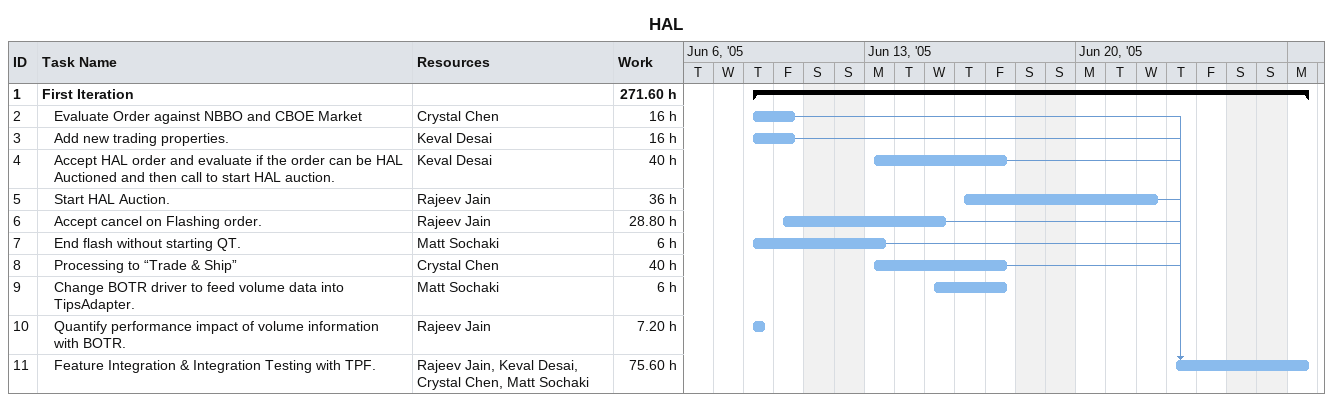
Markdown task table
HAL

| ID | Level | Task | Start | Finish | Predecessors | Resources | Work (h) |
|---|---|---|---|---|---|---|---|
| 1 | 1 | **First Iteration** | 2005-06-09 | 2005-06-27 |  |  | 271.60 |
| 2 | 2 | Evaluate Order against NBBO and CBOE Market | 2005-06-09 | 2005-06-10 |  | Crystal Chen | 16 |
| 3 | 2 | Add new trading properties. | 2005-06-09 | 2005-06-10 |  | Keval Desai | 16 |
| 4 | 2 | Accept HAL order and evaluate if the order can be HAL Auctioned and then call to start HAL auction. | 2005-06-13 | 2005-06-17 |  | Keval Desai | 40 |
| 5 | 2 | Start HAL Auction. | 2005-06-16 | 2005-06-22 |  | Rajeev Jain | 36 |
| 6 | 2 | Accept cancel on Flashing order. | 2005-06-10 | 2005-06-15 |  | Rajeev Jain | 28.80 |
| 7 | 2 | End flash without starting QT. | 2005-06-09 | 2005-06-13 |  | Matt Sochaki | 6 |
| 8 | 2 | Processing to “Trade & Ship” | 2005-06-13 | 2005-06-17 |  | Crystal Chen | 40 |
| 9 | 2 | Change BOTR driver to feed volume data into TipsAdapter. | 2005-06-15 | 2005-06-17 |  | Matt Sochaki | 6 |
| 10 | 2 | Quantify performance impact of volume information with BOTR. | 2005-06-09 | 2005-06-09 |  | Rajeev Jain | 7.20 |
| 11 | 2 | Feature Integration & Integration Testing with TPF. | 2005-06-23 | 2005-06-27 | 2, 3, 4, 5, 6, 7, 8 | Rajeev Jain, Keval Desai, Crystal Chen, Matt Sochaki | 75.60 |
